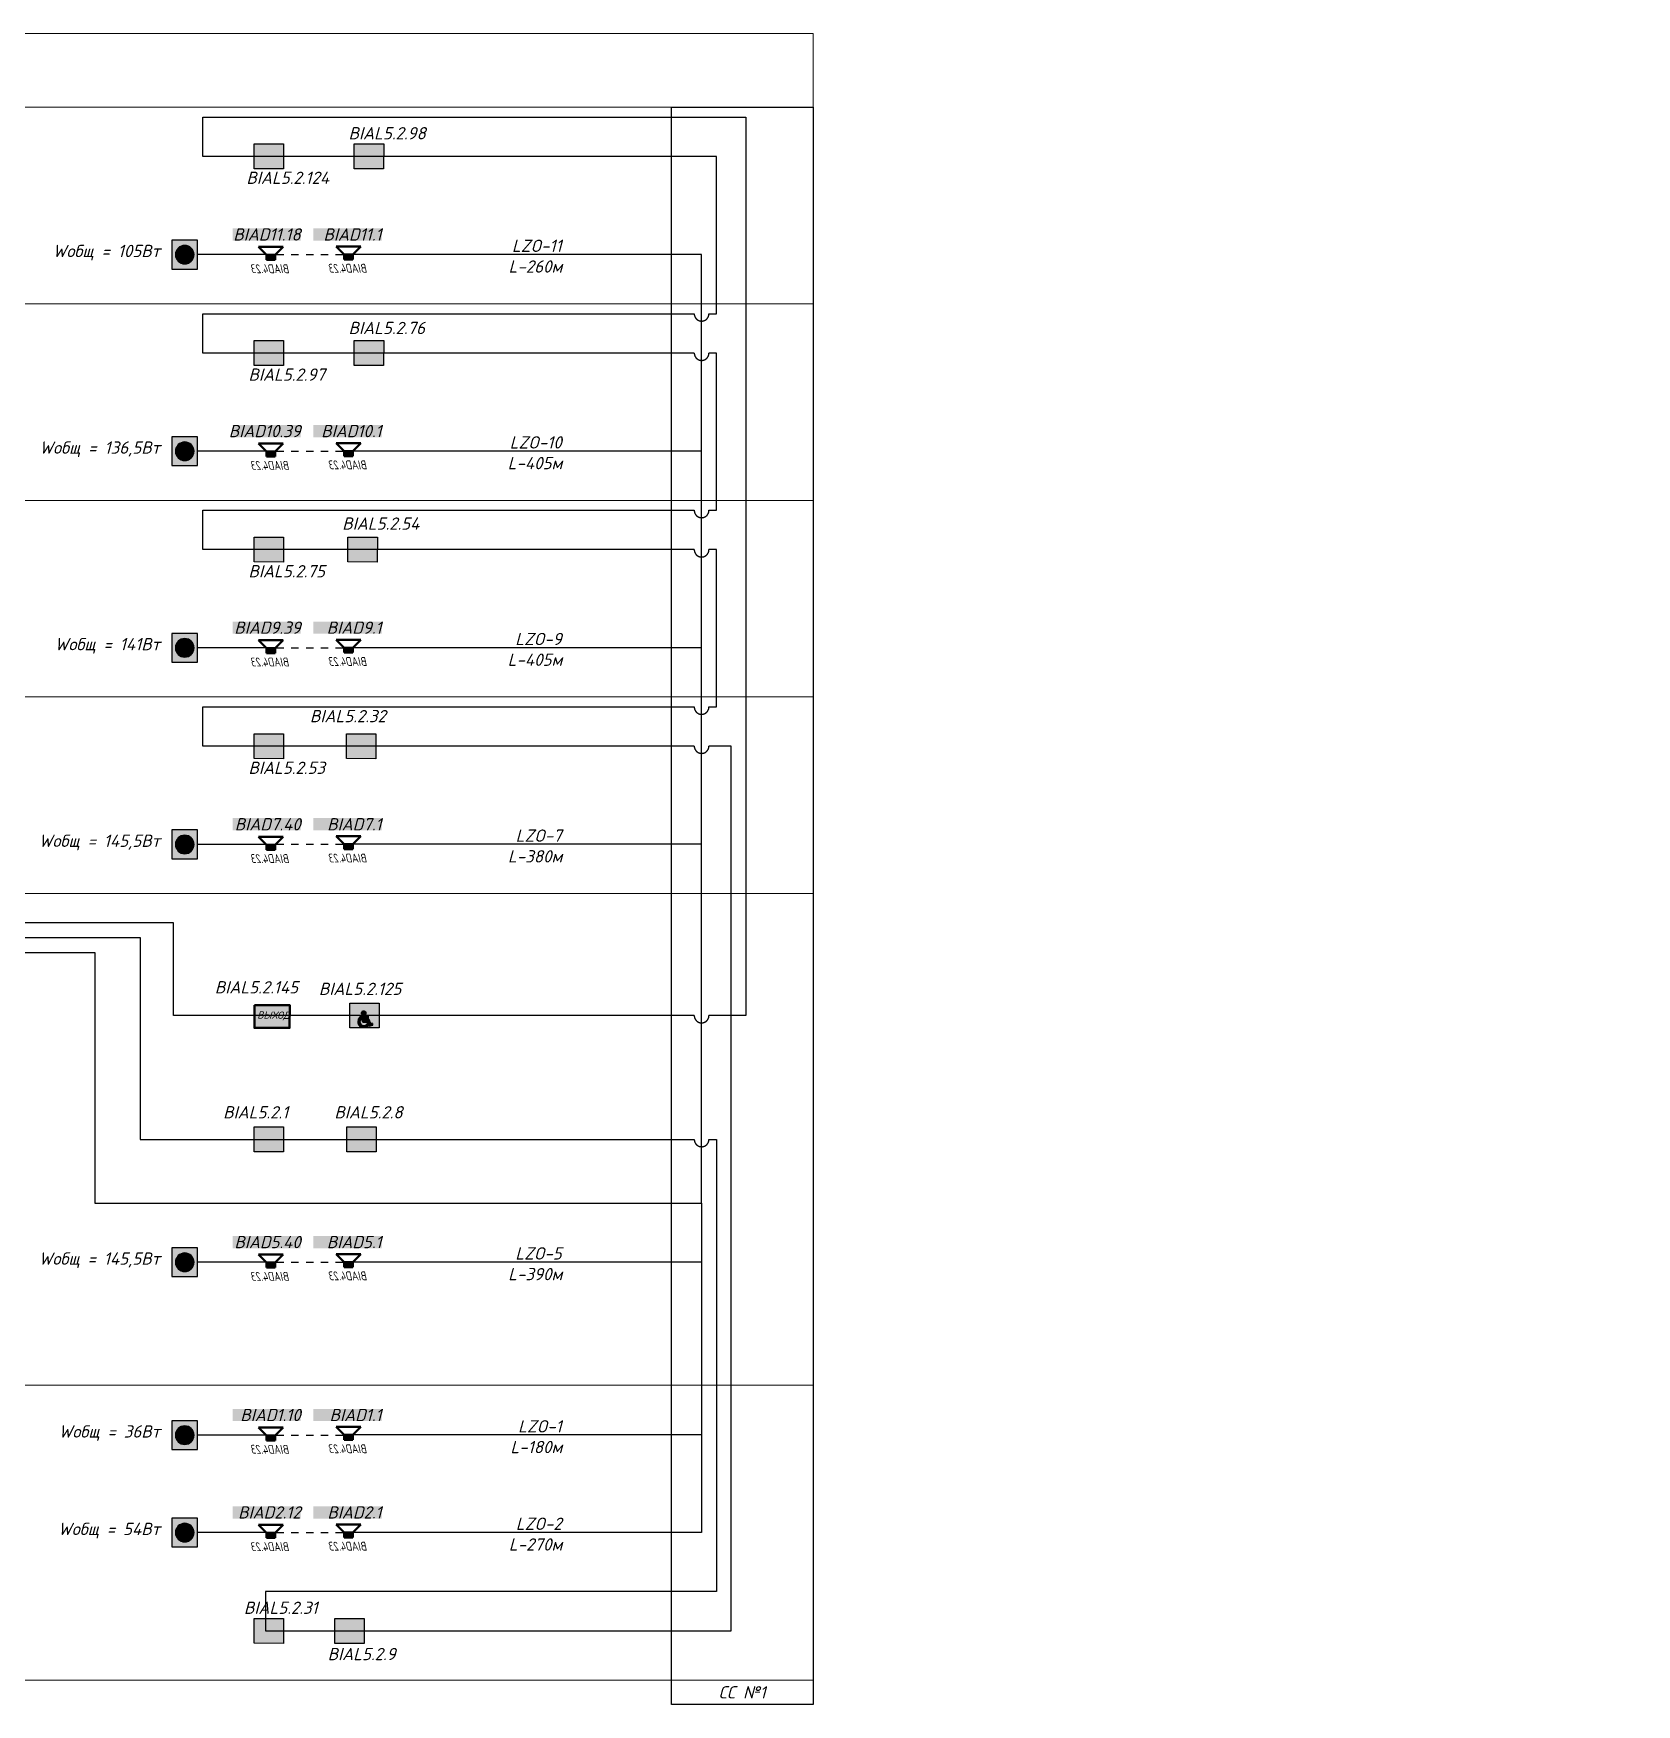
# Model space of a CAD drawing. Extents: x -36024 to 901374, y -269512 to -2349.
# Drawn here: x 55629 to 88240, y -102139 to -68139 of the extents above; entities that cross this region are included whole.
import ezdxf
from ezdxf import colors
from ezdxf.entities.mleader import LeaderData, LeaderLine
from ezdxf.enums import TextEntityAlignment as Align
from ezdxf.math import Vec2, Vec3

# ---------------------------------------------------------------- set-up
doc = ezdxf.new("R2010")
doc.units = 0
doc.header["$LTSCALE"] = 100
doc.set_wipeout_variables(frame=1)
doc.linetypes.add('ACAD_ISO02W100', pattern=[15, 12, -3])
doc.linetypes.add('CONTI', pattern=[0])
doc.layers.get('Defpoints').update_dxf_attribs({"color": 42})
for name, color, linetype, lineweight in [('00-Штамп', 7, 'Continuous', 0), ('_13_СОУЭ_линии', 5, 'Continuous', 70), ('_СОУЭ Оповещение_речевое', 7, 'Continuous', 30), ('cc_ПС', 6, 'пс  -V-V-V-V-V-V-V-', 30), ('RC-Линии_связи-Интерфейсные_EthernetPoE', 1, 'Continuous', 30), ('НО Оповещатели Речь', 5, 'Continuous', 50), ('СС_Схема', 7, 'Continuous', 30)]:
    doc.layers.add(name, color=color, linetype=linetype, lineweight=lineweight)
for name, color, linetype in [('_1', 7, 'Continuous'), ('_СОУЭ Оповещение_световое', 1, 'Continuous'), ('_СОУЭ_Аннотации', 7, 'Continuous')]:
    doc.layers.add(name, color=color, linetype=linetype)
doc.styles.add('ISOCPEUR', font='isocpeui.ttf', dxfattribs={"height": 250})
doc.styles.add('OlympDesign', font='isocpeui.ttf', dxfattribs={"height": 250})
doc.styles.get("Standard").update_dxf_attribs({"font": 'arial.ttf'})
doc.linetypes.add('Открыто в трубе', pattern='A,2,[1,BDG_GOST,S=1,R=0,X=0,Y=0],-4', length=6)
doc.linetypes.add('пс  -V-V-V-V-V-V-V-', pattern='A,20,-0.2,["V",Standard,S=3,R=0,X=1,Y=-1.5],-5', length=25.2)

# ---------------------------------------------------------------- blocks, each defined once
blk = doc.blocks.new('SFT-2300-М')
at = {"true_color": 0xffffff}
h = blk.add_hatch(color=7, dxfattribs=at)
h.dxf.hatch_style = 1
h.paths.add_polyline_path([(250, 292), (-274, 292), (-274, -295), (250, -295)])
at = {"layer": '_1', "lineweight": 30}
h = blk.add_hatch(color=5, dxfattribs=at)
h.dxf.hatch_style = 1
h.paths.add_polyline_path([(177, -2, 1), (-202, -2, 1)])
at = {"color": 5, "lineweight": 30}
blk.add_lwpolyline([(-274, 292), (250, 292), (250, -295), (-274, -295)], close=True, dxfattribs=at)
blk.add_circle((-12, -2), 189, dxfattribs=at)
blk = doc.blocks.new('*U74')
at = {"color": 5}
blk.add_wipeout([(-348, 366), (348, 366), (121, 140), (121, 0), (-121, 0), (-121, 140)], dxfattribs=at).dxf.layer = 'НО Оповещатели Речь'
at = {"layer": 'НО Оповещатели Речь'}
h = blk.add_hatch(color=5, dxfattribs=at)
h.dxf.hatch_style = 1
h.set_gradient(color1=(0, 0, 255), color2=(0, 0, 255), tint=1)
h.paths.add_polyline_path([(-121, 0), (121, 0), (121, 140), (-121, 140)])
at = {"layer": 'НО Оповещатели Речь', "color": 5}
for p, q in [((-121, 140), (-348, 366)), ((-348, 366), (348, 366)), ((121, 140), (-121, 140)), ((-121, 140), (-121, 0)), ((-121, 0), (121, 0)), ((121, 140), (348, 366)), ((121, 0), (121, 140))]:
    blk.add_line(p, q, dxfattribs=at)
at = {"layer": 'Defpoints', "lineweight": 50, "ltscale": 100, "style": 'OlympDesign', "width": 0.8}
blk.add_text('BIAD4.23', height=250, dxfattribs=at).set_placement((0, -250), align=Align.MIDDLE_CENTER)
blk = doc.blocks.new('*U235')
at = {"linetype": 'Continuous', "lineweight": 20, "true_color": 0xffffff}
h = blk.add_hatch(color=7, dxfattribs=at)
h.dxf.hatch_style = 1
h.paths.add_polyline_path([(200, -972), (200, 39), (-994, 39), (-994, -972)])
at = {"color": 1, "linetype": 'Continuous', "lineweight": 30}
blk.add_lwpolyline([(-992, 40), (202, 40), (202, -972), (-992, -972)], close=True, dxfattribs=at)
blk.add_lwpolyline([(124, -448, 0, 244, 0), (-364, -448, 0, 0, 0), (-890, -448, 0, 0, 0)], format="xyseb", dxfattribs=at)
at = {"color": 6, "lineweight": 20, "style": 'OlympDesign', "flags": 1}
for tag, p in [('ПОМЕЩЕНИЕ', (1645, -43)), ('ИД', (2550, -400))]:
    blk.add_attdef(tag, p, '', height=250, dxfattribs=at)
at = {"color": 2, "linetype": 'Continuous', "lineweight": 30, "style": 'OlympDesign', "width": 0.8, "flags": 1}
blk.add_attdef('ID', (2010, -411), '', height=250, dxfattribs=at)
at = {"style": 'OlympDesign'}
blk.add_attdef('НУМЕРАЦИЯ', (-1287, -1655), '', height=500, dxfattribs=at)
blk = doc.blocks.new('*U238')
at = {"linetype": 'Continuous', "lineweight": 20, "true_color": 0xffffff}
h = blk.add_hatch(color=7, dxfattribs=at)
h.dxf.hatch_style = 1
h.paths.add_polyline_path([(196, -973), (201, 39), (-994, 43), (-998, -968)])
at = {"color": 1, "linetype": 'Continuous', "lineweight": 30}
blk.add_lwpolyline([(-994, 43), (201, 39), (196, -973), (-998, -968)], close=True, dxfattribs=at)
blk.add_lwpolyline([(-889, -440, 0, 244, 0), (-401, -442, 0, 0, 0), (125, -444, 0, 0, 0)], format="xyseb", dxfattribs=at)
at = {"style": 'OlympDesign'}
blk.add_attdef('НУМЕРАЦИЯ', (-1414, 227), '', height=500, dxfattribs=at)
at = {"color": 6, "lineweight": 20, "style": 'OlympDesign', "flags": 1}
for tag, p in [('ПОМЕЩЕНИЕ', (1643, -44)), ('ИД', (2549, -401))]:
    blk.add_attdef(tag, p, '', height=250, dxfattribs=at)
at = {"color": 2, "linetype": 'Continuous', "lineweight": 30, "style": 'OlympDesign', "width": 0.8, "flags": 1}
blk.add_attdef('ID', (2008, -419), '', height=250, rotation=359.76857, dxfattribs=at)
blk = doc.blocks.new('*U237')
at = {"linetype": 'Continuous', "lineweight": 20, "true_color": 0xffffff}
h = blk.add_hatch(color=7, dxfattribs=at)
h.dxf.hatch_style = 1
h.paths.add_polyline_path([(200, -972), (200, 39), (-994, 39), (-994, -972)])
at = {"color": 1, "linetype": 'Continuous', "lineweight": 30}
blk.add_lwpolyline([(-992, 40), (202, 40), (202, -972), (-992, -972)], close=True, dxfattribs=at)
blk.add_lwpolyline([(124, -448, 0, 244, 0), (-364, -448, 0, 0, 0), (-890, -448, 0, 0, 0)], format="xyseb", dxfattribs=at)
at = {"style": 'OlympDesign'}
blk.add_attdef('НУМЕРАЦИЯ', (-2255, 385), '', height=500, dxfattribs=at)
at = {"color": 6, "lineweight": 20, "style": 'OlympDesign', "flags": 1}
for tag, p in [('ПОМЕЩЕНИЕ', (1645, -43)), ('ИД', (2550, -400))]:
    blk.add_attdef(tag, p, '', height=250, dxfattribs=at)
at = {"color": 2, "linetype": 'Continuous', "lineweight": 30, "style": 'OlympDesign', "width": 0.8, "flags": 1}
blk.add_attdef('ID', (2010, -411), '', height=250, dxfattribs=at)
blk = doc.blocks.new('*U236')
at = {"linetype": 'Continuous', "lineweight": 20, "true_color": 0xffffff}
h = blk.add_hatch(color=7, dxfattribs=at)
h.dxf.hatch_style = 1
h.paths.add_polyline_path([(200, -972), (200, 39), (-994, 39), (-994, -972)])
at = {"color": 1, "linetype": 'Continuous', "lineweight": 30}
blk.add_lwpolyline([(-992, 40), (202, 40), (202, -972), (-992, -972)], close=True, dxfattribs=at)
blk.add_lwpolyline([(124, -448, 0, 244, 0), (-364, -448, 0, 0, 0), (-890, -448, 0, 0, 0)], format="xyseb", dxfattribs=at)
at = {"style": 'OlympDesign'}
blk.add_attdef('НУМЕРАЦИЯ', (-1496, 385), '', height=500, dxfattribs=at)
at = {"color": 6, "lineweight": 20, "style": 'OlympDesign', "flags": 1}
for tag, p in [('ПОМЕЩЕНИЕ', (1645, -43)), ('ИД', (2550, -400))]:
    blk.add_attdef(tag, p, '', height=250, dxfattribs=at)
at = {"color": 2, "linetype": 'Continuous', "lineweight": 30, "style": 'OlympDesign', "width": 0.8, "flags": 1}
blk.add_attdef('ID', (2010, -411), '', height=250, dxfattribs=at)
blk = doc.blocks.new('инв')
at = {"lineweight": 40}
h = blk.add_hatch(color=1, dxfattribs=at)
h.dxf.hatch_style = 1
h.paths.add_polyline_path([(8832, 12687, 1), (5734, 12687, 1)])
h = blk.add_hatch(color=1)
h.dxf.hatch_style = 1
h.paths.add_polyline_path([(6133, 8818), (6133, 10260, 1.38053476), (11042, 2881), (10525, 4610, -1.59985255)])
h = blk.add_hatch(color=1)
h.dxf.hatch_style = 1
h.paths.add_polyline_path([(8536, 8037), (8536, 8504, -0.41421356), (8836, 8804), (10680, 8804, 0.41421356), (10980, 9104), (10980, 9900, 0.41421356), (10680, 10200), (8351, 10200), (8351, 10375, 0.21042314), (8254, 10597), (7621, 11176, -0.1193763), (6892, 11189), (6892, 11000), (6274, 10616, 0.25922162), (6133, 10361), (6133, 6421, 0.1634911), (6193, 6240), (6618, 5680, 0.23482037), (6857, 5561), (10018, 5561, -0.33145079), (10305, 5347), (11163, 2477, 0.40794987), (11531, 2273), (14305, 3039, 0.41541262), (14514, 3409), (14383, 3880, 0.38967613), (14037, 4093), (13151, 3924, -0.35541095), (12818, 4104), (11386, 7552, 0.30310466), (11109, 7737), (8836, 7737, -0.41421356)])
at = {"color": 1, "lineweight": 40}
blk.add_lwpolyline([(6892, 11195), (6892, 11000), (6274, 10616, 0.25922162), (6133, 10361), (6133, 6421, 0.1634911), (6193, 6240), (6618, 5680, 0.23482037), (6857, 5561), (10018, 5561, -0.33145079), (10305, 5347), (11163, 2477, 0.40794987), (11531, 2273), (14305, 3039, 0.41541262), (14514, 3409), (14383, 3880, 0.38967613), (14037, 4093), (13151, 3924, -0.35541095), (12818, 4104), (11386, 7552, 0.30310466), (11109, 7737), (8836, 7737, -0.41421356), (8536, 8037), (8536, 8504, -0.41421356), (8836, 8804), (10680, 8804, 0.41421356), (10980, 9104), (10980, 9900, 0.41421356), (10680, 10200), (8351, 10200), (8351, 10375, 0.21042314), (8254, 10597), (7617, 11179)], format="xyb", dxfattribs=at)
blk.add_circle((7283, 12687), 1549, dxfattribs=at)
for centre, radius, start, end in [((7377, 5765), 4664, 105.474526, 321.802703), ((7303, 5643), 3384, 110.244702, 342.213676)]:
    blk.add_arc(centre, radius, start, end, dxfattribs=at)
blk = doc.blocks.new('*U239')
at = {"linetype": 'Continuous', "lineweight": 20, "true_color": 0xffffff}
h = blk.add_hatch(color=7, dxfattribs=at)
h.dxf.hatch_style = 1
h.paths.add_polyline_path([(200, -972), (200, 39), (-994, 39), (-994, -972)])
at = {"color": 1, "linetype": 'Continuous', "lineweight": 30}
blk.add_lwpolyline([(-994, 39), (200, 39), (200, -972), (-994, -972)], close=True, dxfattribs=at)
blk.add_lwpolyline([(-901, -135, 0, 244, 0), (-413, -135, 0, 0, 0), (113, -135, 0, 0, 0)], format="xyseb", dxfattribs=at)
at = {"xscale": 0.05, "yscale": 0.05, "zscale": 0.05}
blk.add_blockref('инв', (-794, -1003), dxfattribs=at)
at = {"style": 'OlympDesign'}
blk.add_attdef('НУМЕРАЦИЯ', (-2255, 368), '', height=500, dxfattribs=at)
at = {"color": 6, "lineweight": 20, "style": 'OlympDesign', "flags": 1}
for tag, p in [('ПОМЕЩЕНИЕ', (1645, -43)), ('ИД', (2550, -400))]:
    blk.add_attdef(tag, p, '', height=250, dxfattribs=at)
at = {"color": 2, "linetype": 'Continuous', "lineweight": 30, "style": 'OlympDesign', "width": 0.8, "flags": 1}
blk.add_attdef('ID', (2010, -411), '', height=250, dxfattribs=at)
blk = doc.blocks.new('*U240')
at = {"linetype": 'Continuous', "lineweight": 20, "true_color": 0xffffff}
h = blk.add_hatch(color=7, dxfattribs=at)
h.dxf.hatch_style = 1
h.paths.add_polyline_path([(-15, 709), (-15, -223), (1418, -210), (1418, 722)])
at = {"color": 1, "linetype": 'Continuous', "lineweight": 50}
blk.add_lwpolyline([(-15, 709), (1418, 722), (1418, -210), (-15, -223)], close=True, dxfattribs=at)
at = {"color": 1, "linetype": 'Continuous', "lineweight": 30, "insert": (100, 455), "char_height": 300, "attachment_point": 1, "style": 'OlympDesign'}
blk.add_mtext_dynamic_manual_height_columns('ВЫХОД', width=642.49, gutter_width=25, heights=[0], dxfattribs=at)
at = {"style": 'OlympDesign'}
blk.add_attdef('НУМЕРАЦИЯ', (-1635, 1166), '', height=500, rotation=90, dxfattribs=at)
at = {"color": 6, "lineweight": 20, "style": 'OlympDesign', "flags": 1}
for tag, p in [('ПОМЕЩЕНИЕ', (1645, -43)), ('ИД', (2550, -400))]:
    blk.add_attdef(tag, p, '', height=250, dxfattribs=at)
blk = doc.blocks.new('*U241')
at = {"linetype": 'Continuous', "lineweight": 20, "true_color": 0xffffff}
h = blk.add_hatch(color=7, dxfattribs=at)
h.dxf.hatch_style = 1
h.paths.add_polyline_path([(196, -973), (201, 39), (-994, 43), (-998, -968)])
at = {"color": 1, "linetype": 'Continuous', "lineweight": 30}
blk.add_lwpolyline([(-994, 43), (201, 39), (196, -973), (-998, -968)], close=True, dxfattribs=at)
blk.add_lwpolyline([(-889, -440, 0, 244, 0), (-401, -442, 0, 0, 0), (125, -444, 0, 0, 0)], format="xyseb", dxfattribs=at)
at = {"style": 'OlympDesign'}
blk.add_attdef('НУМЕРАЦИЯ', (-2487, 508), '', height=500, dxfattribs=at)
at = {"color": 6, "lineweight": 20, "style": 'OlympDesign', "flags": 1}
for tag, p in [('ПОМЕЩЕНИЕ', (1643, -44)), ('ИД', (2549, -401))]:
    blk.add_attdef(tag, p, '', height=250, dxfattribs=at)
at = {"color": 2, "linetype": 'Continuous', "lineweight": 30, "style": 'OlympDesign', "width": 0.8, "flags": 1}
blk.add_attdef('ID', (2008, -419), '', height=250, rotation=359.76857, dxfattribs=at)
blk = doc.blocks.new('*U128')
at = {"linetype": 'Continuous', "lineweight": 20, "true_color": 0xffffff}
h = blk.add_hatch(color=7, dxfattribs=at)
h.dxf.hatch_style = 1
h.paths.add_polyline_path([(196, -973), (201, 39), (-994, 43), (-998, -968)])
at = {"color": 1, "linetype": 'Continuous', "lineweight": 30}
blk.add_lwpolyline([(-994, 43), (201, 39), (196, -973), (-998, -968)], close=True, dxfattribs=at)
blk.add_lwpolyline([(-889, -440, 0, 244, 0), (-401, -442, 0, 0, 0), (125, -444, 0, 0, 0)], format="xyseb", dxfattribs=at)
at = {"color": 6, "lineweight": 20, "style": 'OlympDesign', "flags": 1}
for tag, p in [('ПОМЕЩЕНИЕ', (1643, -44)), ('ИД', (2549, -401))]:
    blk.add_attdef(tag, p, '', height=250, dxfattribs=at)
at = {"color": 2, "linetype": 'Continuous', "lineweight": 30, "style": 'OlympDesign', "width": 0.8, "flags": 1}
blk.add_attdef('ID', (2008, -419), '', height=250, rotation=359.76857, dxfattribs=at)
at = {"style": 'OlympDesign'}
blk.add_attdef('НУМЕРАЦИЯ', (-1228, -1595), '', height=500, dxfattribs=at)
blk = doc.blocks.new('*U242')
at = {"linetype": 'Continuous', "lineweight": 20, "true_color": 0xffffff}
h = blk.add_hatch(color=7, dxfattribs=at)
h.dxf.hatch_style = 1
h.paths.add_polyline_path([(196, -973), (201, 39), (-994, 43), (-998, -968)])
at = {"color": 1, "linetype": 'Continuous', "lineweight": 30}
blk.add_lwpolyline([(-994, 43), (201, 39), (196, -973), (-998, -968)], close=True, dxfattribs=at)
blk.add_lwpolyline([(-889, -440, 0, 244, 0), (-401, -442, 0, 0, 0), (125, -444, 0, 0, 0)], format="xyseb", dxfattribs=at)
at = {"style": 'OlympDesign'}
blk.add_attdef('НУМЕРАЦИЯ', (-1228, 344), '', height=500, dxfattribs=at)
at = {"color": 6, "lineweight": 20, "style": 'OlympDesign', "flags": 1}
for tag, p in [('ПОМЕЩЕНИЕ', (1643, -44)), ('ИД', (2549, -401))]:
    blk.add_attdef(tag, p, '', height=250, dxfattribs=at)
at = {"color": 2, "linetype": 'Continuous', "lineweight": 30, "style": 'OlympDesign', "width": 0.8, "flags": 1}
blk.add_attdef('ID', (2008, -419), '', height=250, rotation=359.76857, dxfattribs=at)
blk = doc.blocks.new('*U243')
at = {"linetype": 'Continuous', "lineweight": 20, "true_color": 0xffffff}
h = blk.add_hatch(color=7, dxfattribs=at)
h.dxf.hatch_style = 1
h.paths.add_polyline_path([(196, -973), (201, 39), (-994, 43), (-998, -968)])
at = {"color": 1, "linetype": 'Continuous', "lineweight": 30}
blk.add_lwpolyline([(-994, 43), (201, 39), (196, -973), (-998, -968)], close=True, dxfattribs=at)
blk.add_lwpolyline([(-889, -440, 0, 244, 0), (-401, -442, 0, 0, 0), (125, -444, 0, 0, 0)], format="xyseb", dxfattribs=at)
at = {"style": 'OlympDesign'}
blk.add_attdef('НУМЕРАЦИЯ', (-1228, 303), '', height=500, dxfattribs=at)
at = {"color": 6, "lineweight": 20, "style": 'OlympDesign', "flags": 1}
for tag, p in [('ПОМЕЩЕНИЕ', (1643, -44)), ('ИД', (2549, -401))]:
    blk.add_attdef(tag, p, '', height=250, dxfattribs=at)
at = {"color": 2, "linetype": 'Continuous', "lineweight": 30, "style": 'OlympDesign', "width": 0.8, "flags": 1}
blk.add_attdef('ID', (2008, -419), '', height=250, rotation=359.76857, dxfattribs=at)
blk = doc.blocks.new('*U126')
at = {"linetype": 'Continuous', "lineweight": 20, "true_color": 0xffffff}
h = blk.add_hatch(color=7, dxfattribs=at)
h.dxf.hatch_style = 1
h.paths.add_polyline_path([(196, -973), (201, 39), (-994, 43), (-998, -968)])
at = {"color": 1, "linetype": 'Continuous', "lineweight": 30}
blk.add_lwpolyline([(-994, 43), (201, 39), (196, -973), (-998, -968)], close=True, dxfattribs=at)
blk.add_lwpolyline([(-889, -440, 0, 244, 0), (-401, -442, 0, 0, 0), (125, -444, 0, 0, 0)], format="xyseb", dxfattribs=at)
at = {"style": 'OlympDesign'}
blk.add_attdef('НУМЕРАЦИЯ', (-1228, 227), '', height=500, dxfattribs=at)
at = {"color": 6, "lineweight": 20, "style": 'OlympDesign', "flags": 1}
for tag, p in [('ПОМЕЩЕНИЕ', (1643, -44)), ('ИД', (2549, -401))]:
    blk.add_attdef(tag, p, '', height=250, dxfattribs=at)
at = {"color": 2, "linetype": 'Continuous', "lineweight": 30, "style": 'OlympDesign', "width": 0.8, "flags": 1}
blk.add_attdef('ID', (2008, -419), '', height=250, rotation=359.76857, dxfattribs=at)
blk = doc.blocks.new('*U145')
at = {"linetype": 'Continuous', "lineweight": 20, "true_color": 0xffffff}
h = blk.add_hatch(color=7, dxfattribs=at)
h.dxf.hatch_style = 1
h.paths.add_polyline_path([(196, -973), (201, 39), (-994, 43), (-998, -968)])
at = {"color": 1, "linetype": 'Continuous', "lineweight": 30}
blk.add_lwpolyline([(-994, 43), (201, 39), (196, -973), (-998, -968)], close=True, dxfattribs=at)
blk.add_lwpolyline([(-889, -440, 0, 244, 0), (-401, -442, 0, 0, 0), (125, -444, 0, 0, 0)], format="xyseb", dxfattribs=at)
at = {"color": 6, "lineweight": 20, "style": 'OlympDesign', "flags": 1}
for tag, p in [('ПОМЕЩЕНИЕ', (1643, -44)), ('ИД', (2549, -401))]:
    blk.add_attdef(tag, p, '', height=250, dxfattribs=at)
at = {"color": 2, "linetype": 'Continuous', "lineweight": 30, "style": 'OlympDesign', "width": 0.8, "flags": 1}
blk.add_attdef('ID', (2008, -419), '', height=250, rotation=359.76857, dxfattribs=at)
at = {"style": 'OlympDesign'}
blk.add_attdef('НУМЕРАЦИЯ', (-1312, -1586), '', height=500, dxfattribs=at)

msp = doc.modelspace()

# ---------------------------------------------------------------- linework, layer by layer
at = {"color": 5, "lineweight": 30}
for points in [[(61323.8, -72643.2), (61173.8, -72643.2)], [(61323.8, -76643.2), (61173.8, -76643.2)], [(61323.8, -80643.2), (61173.8, -80643.2)], [(61323.8, -84643.2), (61173.8, -84643.2)], [(46869.1, -90412.2), (46869.1, -86834.6), (56877.7, -86834.6), (56877.7, -91937.5), (69220.6, -91937.5)], [(61323.8, -93143.2), (61173.8, -93143.2)], [(61323.8, -96661.1), (61173.8, -96661.1)], [(61323.8, -98643.2), (61173.8, -98643.2)]]:
    msp.add_lwpolyline(points, dxfattribs=at)
at = {"layer": 'cc_ПС', "color": 1, "linetype": 'ACAD_ISO02W100', "lineweight": 30, "ltscale": 30}
msp.add_lwpolyline([(45327.6, -86534.6), (57802, -86534.6), (57802, -90638.8), (69070.6, -90638.8, 1), (69370.6, -90638.8), (69520.6, -90638.8), (69520.6, -99841.2), (60347, -99841.2), (60347, -100641.2), (69820.6, -100641.2), (69820.6, -82641.2), (69370.5, -82641.2, -0.9665252), (69070.6, -82641.2), (59075.9, -82641.2), (59075.9, -81841.2), (69070.6, -81841.2, 1), (69370.6, -81841.2), (69520.6, -81841.2), (69520.6, -78641.2), (69370.6, -78641.2, -1), (69070.6, -78641.2), (59075.9, -78641.2), (59075.9, -77841.2), (69070.6, -77841.2, 1), (69370.6, -77841.2), (69520.6, -77841.2), (69520.6, -74641.2), (69370.6, -74641.2, -1), (69070.6, -74641.2), (59075.9, -74641.2), (59075.9, -73841.2), (69070.6, -73841.2, 1), (69370.6, -73841.2), (69520.6, -73841.2), (69520.6, -70641.2), (59075.9, -70641.2), (59075.9, -69841.2), (70120.6, -69841.2), (70120.6, -88119.1), (69370.6, -88119.1, -1), (69070.6, -88119.1), (58481.2, -88119.1), (58481.2, -86234.6), (45227.6, -86234.6)], format="xyb", dxfattribs=at)
at = {"layer": 'RC-Линии_связи-Интерфейсные_EthernetPoE', "color": 7, "lineweight": 0, "ltscale": 100}
for points in [[(48517.3, -68138.8), (71488.8, -68138.8), (71488.8, -69638.8), (48517.3, -69638.8)], [(49031.7, -77638.8), (71488.8, -77638.8), (71488.8, -81638.8), (49031.7, -81638.8)], [(49031.7, -81638.8), (71488.8, -81638.8), (71488.8, -85638.8), (49031.7, -85638.8)]]:
    msp.add_lwpolyline(points, close=True, dxfattribs=at)
for points in [[(23918.7, -85638.8), (71488.8, -85638.8), (71488.8, -95638.8), (23918.7, -95638.8)], [(23918.7, -95638.8), (71488.8, -95638.8), (71488.8, -101638.8), (23918.7, -101638.8)]]:
    msp.add_lwpolyline(points, dxfattribs=at)
at = {"layer": 'СС_Схема'}
msp.add_lwpolyline([(71488.8, -69638.8), (71488.8, -102138.8), (68606, -102138.8), (68606, -69638.8)], close=True, dxfattribs=at)

# ---------------------------------------------------------------- block references
at = {"xscale": -1}
for p in [(58694.9, -72637.2), (58694.9, -76637.2), (58694.9, -80637.2), (58694.9, -84637.2), (58694.9, -93137.2), (58694.9, -96655), (58694.9, -98637.2)]:
    msp.add_blockref('SFT-2300-М', p, dxfattribs=at)
at = {"layer": '_СОУЭ Оповещение_световое', "color": 4}
ref = msp.add_blockref('*U126', (62653.1, -70407.6), dxfattribs=dict(at, xscale=0.5, yscale=0.5, zscale=0.5))
ref.add_attrib('НУМЕРАЦИЯ', 'BIAL5.2.98', (62038.9, -70294.2), dxfattribs={"layer": '00-Штамп', "color": 7, "height": 250, "style": 'OlympDesign'})
ref = msp.add_blockref('*U145', (60616.9, -70407.6), dxfattribs=dict(at, xscale=0.5, yscale=0.5, zscale=0.5))
ref.add_attrib('НУМЕРАЦИЯ', 'BIAL5.2.124', (59960.9, -71200.5), dxfattribs={"layer": '00-Штамп', "color": 7, "height": 250, "style": 'OlympDesign'})
ref = msp.add_blockref('*U243', (62653.1, -74407.6), dxfattribs=dict(at, xscale=0.5, yscale=0.5, zscale=0.5))
ref.add_attrib('НУМЕРАЦИЯ', 'BIAL5.2.76', (62038.9, -74256), dxfattribs={"layer": '00-Штамп', "color": 7, "height": 250, "style": 'OlympDesign'})
ref = msp.add_blockref('*U128', (60616.9, -74407.6), dxfattribs=dict(at, xscale=0.5, yscale=0.5, zscale=0.5))
ref.add_attrib('НУМЕРАЦИЯ', 'BIAL5.2.97', (60002.8, -75204.9), dxfattribs={"layer": '00-Штамп', "color": 7, "height": 250, "style": 'OlympDesign'})
ref = msp.add_blockref('*U242', (62524, -78407.6), dxfattribs=dict(at, xscale=0.5, yscale=0.5, zscale=0.5))
ref.add_attrib('НУМЕРАЦИЯ', 'BIAL5.2.54', (61909.8, -78235.6), dxfattribs={"layer": '00-Штамп', "color": 7, "height": 250, "style": 'OlympDesign'})
ref = msp.add_blockref('*U128', (60616.9, -78407.6), dxfattribs=dict(at, xscale=0.5, yscale=0.5, zscale=0.5))
ref.add_attrib('НУМЕРАЦИЯ', 'BIAL5.2.75', (60002.8, -79204.9), dxfattribs={"layer": '00-Штамп', "color": 7, "height": 250, "style": 'OlympDesign'})
ref = msp.add_blockref('*U241', (62496.2, -82407.6), dxfattribs=dict(at, xscale=0.5, yscale=0.5, zscale=0.5))
ref.add_attrib('НУМЕРАЦИЯ', 'BIAL5.2.32', (61252.6, -82153.3), dxfattribs={"layer": '00-Штамп', "color": 7, "height": 250, "style": 'OlympDesign'})
ref = msp.add_blockref('*U128', (60616.9, -82407.6), dxfattribs=dict(at, xscale=0.5, yscale=0.5, zscale=0.5))
ref.add_attrib('НУМЕРАЦИЯ', 'BIAL5.2.53', (60002.8, -83204.9), dxfattribs={"layer": '00-Штамп', "color": 7, "height": 250, "style": 'OlympDesign'})
ref = msp.add_blockref('*U240', (60130.9, -88260.3), dxfattribs=dict(at, xscale=0.4999999999999986, yscale=0.4999999999999986, zscale=0.4999999999999986, rotation=359.4723474880294))
ref.add_attrib('НУМЕРАЦИЯ', 'BIAL5.2.145', (59318.5, -87669.9), dxfattribs={"layer": '00-Штамп', "color": 7, "height": 250, "style": 'OlympDesign'})
ref = msp.add_blockref('*U239', (62562.5, -87885.9), dxfattribs=dict(at, xscale=0.5, yscale=0.5, zscale=0.5))
ref.add_attrib('НУМЕРАЦИЯ', 'BIAL5.2.125', (61435, -87701.8), dxfattribs={"layer": '00-Штамп', "color": 7, "height": 250, "style": 'OlympDesign'})
ref = msp.add_blockref('*U237', (60615, -90405.8), dxfattribs=dict(at, xscale=0.5, yscale=0.5, zscale=0.5))
ref.add_attrib('НУМЕРАЦИЯ', 'BIAL5.2.1', (59487.4, -90213.4), dxfattribs={"layer": '00-Штамп', "color": 7, "height": 250, "style": 'OlympDesign'})
ref = msp.add_blockref('*U236', (62498.6, -90405.8), dxfattribs=dict(at, xscale=0.5, yscale=0.5, zscale=0.5))
ref.add_attrib('НУМЕРАЦИЯ', 'BIAL5.2.8', (61750.8, -90213.4), dxfattribs={"layer": '00-Штамп', "color": 7, "height": 250, "style": 'OlympDesign'})
ref = msp.add_blockref('*U238', (60616.9, -100407.6), dxfattribs=dict(at, xscale=0.5, yscale=0.5, zscale=0.5))
ref.add_attrib('НУМЕРАЦИЯ', 'BIAL5.2.31', (59910.1, -100294.2), dxfattribs={"layer": '00-Штамп', "color": 7, "height": 250, "style": 'OlympDesign'})
ref = msp.add_blockref('*U235', (62257.1, -100408.2), dxfattribs=dict(at, xscale=0.5, yscale=0.5, zscale=0.5))
ref.add_attrib('НУМЕРАЦИЯ', 'BIAL5.2.9', (61613.8, -101235.6), dxfattribs={"layer": '00-Штамп', "color": 7, "height": 250, "style": 'OlympDesign'})

# ---------------------------------------------------------------- texts
at = {"color": 7, "linetype": 'Открыто в трубе', "lineweight": 60, "ltscale": 100, "char_height": 250, "attachment_point": 3, "style": 'OlympDesign'}
for s, insert, width in [('Wобщ = 105Вт', (58206.5, -72439.3), 2626.18), ('Wобщ = 136,5Вт', (58206.5, -76439.3), 2840.9), ('Wобщ = 141Вт', (58206.5, -80439.3), 2626.18), ('Wобщ = 145,5Вт', (58206.5, -84439.3), 2849.799), ('Wобщ = 145,5Вт', (58206.5, -92939.3), 2784.914), ('Wобщ = 36Вт', (58206.5, -96457.2), 2626.18), ('Wобщ = 54Вт', (58206.5, -98439.3), 2626.18)]:
    msp.add_mtext(s, dxfattribs=dict(at, insert=insert, width=width))
at = {"layer": '_1', "color": 7, "linetype": 'CONTI', "lineweight": 60, "ltscale": 100, "char_height": 250, "attachment_point": 3, "style": 'OlympDesign'}
for s, insert, width in [('LZO-11', (66375.7, -72334.6), 994.717), ('L-260м', (66387.8, -72756.1), 1625.722), ('LZO-10', (66375.7, -76334.6), 994.717), ('L-405м', (66387.8, -76756.1), 1625.722), ('LZO-9', (66375.7, -80334.6), 994.717), ('L-405м', (66387.8, -80756.1), 1625.722), ('LZO-7', (66375.7, -84334.6), 994.717), ('L-380м', (66387.8, -84756.1), 1625.722), ('LZO-5', (66375.7, -92834.6), 994.717), ('L-390м', (66387.8, -93256.1), 1625.722), ('LZO-1', (66375.7, -96352.4), 994.717), ('L-180м', (66387.8, -96773.9), 1625.722), ('LZO-2', (66375.7, -98334.6), 994.717), ('L-270м', (66387.8, -98756.1), 1625.722)]:
    msp.add_mtext(s, dxfattribs=dict(at, insert=insert, width=width))
at = {"layer": 'СС_Схема', "ltscale": 100, "insert": (70047.4, -101888.8), "char_height": 250, "attachment_point": 5, "style": 'ISOCPEUR'}
msp.add_mtext_dynamic_manual_height_columns('\\pxt34;СС №1', width=2550.218, gutter_width=6.25, heights=[0], dxfattribs=at)

# ---------------------------------------------------------------- leaders
at = {"layer": '_13_СОУЭ_линии', "color": 18, "linetype": 'CONTI', "lineweight": 18, "ltscale": 100, "true_color": 0x000000}
ml = msp.add_multileader_mtext('Standard', dxfattribs=at)
ml.set_content('АЛС 1.1 раздела АПС\\P(см. раздел "ИОС5.5.1")', color=(0, 0, 0), style='OlympDesign')
ml.set_leader_properties(color=256, linetype='ByLayer', lineweight=-1)
ml.build(insert=Vec2(0, 0))
ml.multileader.update_dxf_attribs({"text_left_attachment_type": 6, "text_right_attachment_type": 6, "dogleg_length": 2, "arrow_head_size": 200, "scale": 100})
ctx = ml.context
ctx.base_point, ctx.scale, ctx.char_height, ctx.arrow_head_size, ctx.landing_gap_size, ctx.plane_origin = Vec3(43391.2, -92119.4), 100, 250, 200, 0, Vec3(54855.3, -82979)
ctx.left_attachment, ctx.right_attachment = 6, 6
notes = []
notes.append((ctx, [(0, (1, 1, 0), (47312, -92119.4), (-1, 0), 200, [(0, [(48521.7, -90079.1), (47667.7, -90245.7)], 0, [])])]))
ctx.mtext.insert, ctx.mtext.width, ctx.mtext.flow_direction = Vec3(43391.2, -91794.4), 4773.885, 5
for ctx, leaders in notes:
    for number, flags, end, landing, length, lines in leaders:
        leader = LeaderData()
        leader.index, (leader.has_last_leader_line, leader.has_dogleg_vector, leader.attachment_direction) = number, flags
        leader.last_leader_point, leader.dogleg_vector, leader.dogleg_length = Vec3(end), Vec3(landing), length
        for number, points, colour, breaks in lines:
            line = LeaderLine()
            line.index, line.vertices, line.color, line.breaks = number, Vec3.list(points), colors.encode_raw_color(colour), breaks
            leader.lines.append(line)
        ctx.leaders.append(leader)

# ---------------------------------------------------------------- next in the draw order: block references
at = {"layer": '_СОУЭ Оповещение_речевое', "color": 4, "lineweight": 50, "xscale": -0.71930163509888, "yscale": 0.71930163509888, "zscale": 0.71930163509888}
for p in [(60456.7, -72746.7), (62038.7, -72736.5), (60456.7, -76746.7), (62038.7, -76736.5), (60456.7, -80746.7), (62038.7, -80736.5), (60456.7, -84746.7), (62038.7, -84736.5), (60456.7, -93246.7), (62038.7, -93236.5), (60456.7, -96764.6), (62038.7, -96754.3), (60456.7, -98746.7), (62038.7, -98736.5)]:
    msp.add_blockref('*U74', p, dxfattribs=at)

# ---------------------------------------------------------------- next in the draw order: linework, layer by layer
at = {"color": 5, "lineweight": 30}
for points in [[(60543.6, -72638.8), (58969.3, -72638.8)], [(60723.8, -72643.2), (60573.8, -72643.2)], [(61023.8, -72643.2), (60873.8, -72643.2)], [(61623.8, -72643.2), (61473.8, -72643.2)], [(61923.8, -72643.2), (61773.8, -72643.2)], [(69220.6, -76636.1), (69220.6, -72636.1), (62123.4, -72636.1)], [(60543.6, -76638.8), (58969.3, -76638.8)], [(60723.8, -76643.2), (60573.8, -76643.2)], [(61023.8, -76643.2), (60873.8, -76643.2)], [(61623.8, -76643.2), (61473.8, -76643.2)], [(61923.8, -76643.2), (61773.8, -76643.2)], [(69220.6, -80636.1), (69220.6, -76636.1), (62123.4, -76636.1)], [(60543.6, -80638.8), (58969.3, -80638.8)], [(60723.8, -80643.2), (60573.8, -80643.2)], [(61023.8, -80643.2), (60873.8, -80643.2)], [(61623.8, -80643.2), (61473.8, -80643.2)], [(61923.8, -80643.2), (61773.8, -80643.2)], [(69220.6, -84636.1), (69220.6, -80636.1), (62123.4, -80636.1)], [(60543.6, -84638.8), (58969.3, -84638.8)], [(60723.8, -84643.2), (60573.8, -84643.2)], [(61023.8, -84643.2), (60873.8, -84643.2)], [(61623.8, -84643.2), (61473.8, -84643.2)], [(61923.8, -84643.2), (61773.8, -84643.2)], [(69220.6, -91937.5), (69220.6, -84636.1), (62123.4, -84636.1)], [(69220.6, -91937.5), (69220.6, -96653.9), (62123.4, -96653.9)], [(69220.6, -91937.5), (69220.6, -93136.1), (62123.4, -93136.1)], [(60543.6, -93138.8), (58969.3, -93138.8)], [(60723.8, -93143.2), (60573.8, -93143.2)], [(61023.8, -93143.2), (60873.8, -93143.2)], [(61623.8, -93143.2), (61473.8, -93143.2)], [(61923.8, -93143.2), (61773.8, -93143.2)], [(69220.6, -96546), (69220.6, -98636.1), (62123.4, -98636.1)], [(60543.6, -96656.6), (58969.3, -96656.6)], [(60723.8, -96661.1), (60573.8, -96661.1)], [(61023.8, -96661.1), (60873.8, -96661.1)], [(61623.8, -96661.1), (61473.8, -96661.1)], [(61923.8, -96661.1), (61773.8, -96661.1)], [(60543.6, -98638.8), (58969.3, -98638.8)], [(60723.8, -98643.2), (60573.8, -98643.2)], [(61023.8, -98643.2), (60873.8, -98643.2)], [(61623.8, -98643.2), (61473.8, -98643.2)], [(61923.8, -98643.2), (61773.8, -98643.2)]]:
    msp.add_lwpolyline(points, dxfattribs=at)
at = {"layer": 'RC-Линии_связи-Интерфейсные_EthernetPoE', "color": 7, "lineweight": 0, "ltscale": 100}
for points in [[(49031.7, -69638.8), (71488.8, -69638.8), (71488.8, -73638.8), (49031.7, -73638.8)], [(49031.7, -73638.8), (71488.8, -73638.8), (71488.8, -77638.8), (49031.7, -77638.8)]]:
    msp.add_lwpolyline(points, close=True, dxfattribs=at)

# ---------------------------------------------------------------- next in the draw order: texts
at = {"layer": '_СОУЭ_Аннотации', "char_height": 250, "width": 1387.884, "attachment_point": 3, "style": 'OlympDesign', "bg_fill": 1, "box_fill_scale": 1, "bg_fill_color": 7, "bg_fill_true_color": 16777215, "bg_fill_transparency": 0}
for s, insert in [('BIAD11.18', (61066.4, -72104, 0)), ('BIAD11.1', (62711.8, -72104.2, 0)), ('BIAD10.39', (61066.4, -76104, 0)), ('BIAD10.1', (62711.8, -76104.2, 0)), ('BIAD9.39', (61066.4, -80104, 0)), ('BIAD9.1', (62711.8, -80104.2, 0)), ('BIAD7.40', (61066.4, -84104, 0)), ('BIAD7.1', (62711.8, -84104.2, 0)), ('BIAD5.40', (61066.4, -92604, 0)), ('BIAD5.1', (62711.8, -92604.2, 0)), ('BIAD1.10', (61066.4, -96121.9, 0)), ('BIAD1.1', (62711.8, -96122, 0)), ('BIAD2.12', (61066.4, -98104, 0)), ('BIAD2.1', (62711.8, -98104.2, 0))]:
    msp.add_mtext(s, dxfattribs=dict(at, insert=insert))

doc.saveas('drawing.dxf')
